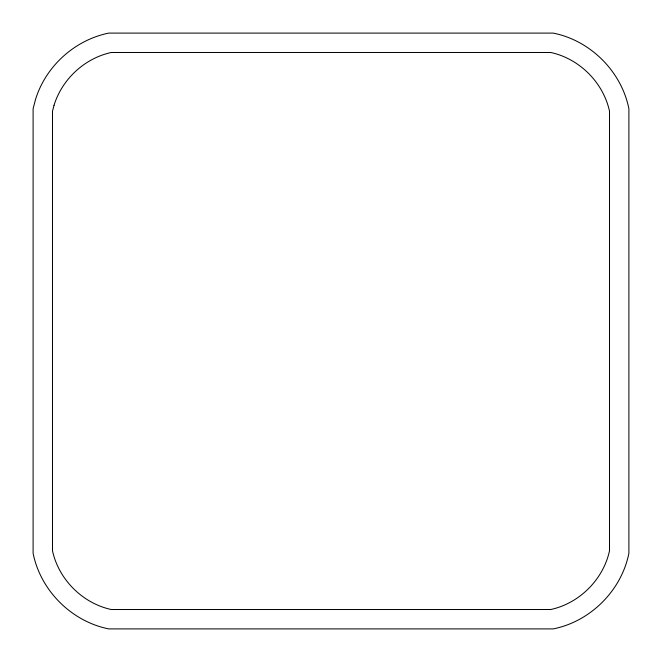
<?xml version="1.0" encoding="UTF-8"?>
<svg xmlns="http://www.w3.org/2000/svg" width="662" height="662" viewBox="0 0 662 662"><rect width="100%" height="100%" fill="white"/><g stroke="black" fill="none" stroke-linecap="round" stroke-linejoin="round"><path stroke-width="0.99" d="M35.508 99.507L33.1 108.758L33.1 553.242C40.523 590.521 71.479 621.477 108.758 628.9L553.242 628.9C590.521 621.477 621.477 590.521 628.9 553.242L628.9 108.758C621.477 71.479 590.521 40.523 553.242 33.1L108.758 33.1C74.715 39.985 45.67 66.291 35.508 99.507M54.036 105.299L52.488 111.241L52.488 550.759C58.695 579.465 82.535 603.305 111.241 609.512L550.759 609.512C579.465 603.305 603.305 579.465 609.512 550.759L609.512 111.241C603.305 82.535 579.465 58.695 550.759 52.488L111.241 52.488C84.562 58.289 62.046 79.233 54.036 105.299"/></g></svg>
